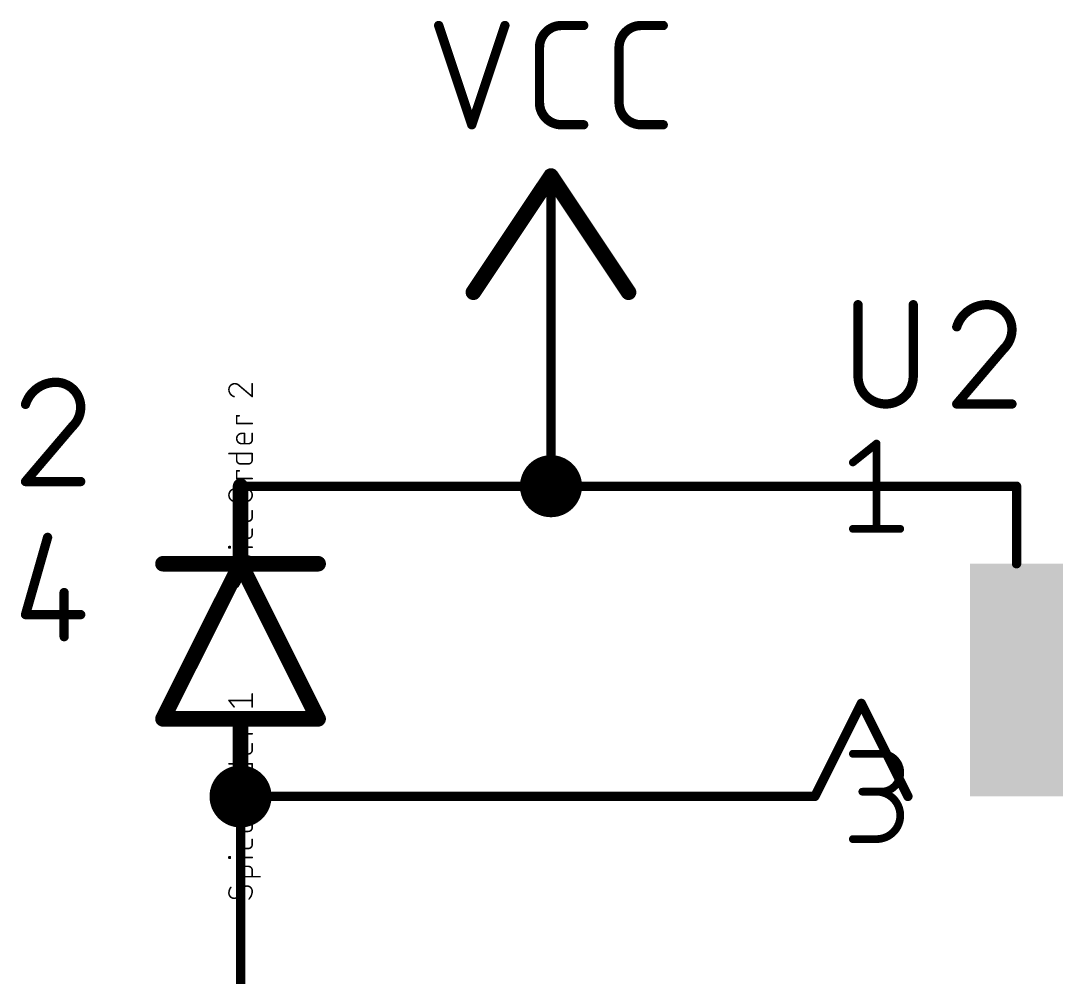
# Model space of a CAD drawing. Extents: x 13 to 226, y 41 to 152.
# Drawn here: x 143.72 to 160.78, y 126.58 to 142.24 of the extents above; entities that cross this region are included whole.
import ezdxf

# ---------------------------------------------------------------- set-up
doc = ezdxf.new("R2010")
doc.units = 0
for name, color, linetype in [('91', 122, 'CONTINUOUS'), ('94', 12, 'CONTINUOUS'), ('95', 251, 'CONTINUOUS'), ('96', 251, 'CONTINUOUS'), ('99', 40, 'CONTINUOUS')]:
    doc.layers.add(name, color=color, linetype=linetype)

# ---------------------------------------------------------------- blocks, each defined once
blk = doc.blocks.new('RECT')
blk.add_solid([(-0.5, -0.5), (0.5, -0.5), (-0.5, 0.5), (0.5, 0.5)])

msp = doc.modelspace()

# ---------------------------------------------------------------- linework, layer by layer
at = {"layer": '91', "const_width": 0.1524}
for points in [[(152.4, 134.62), (152.4, 137.16)], [(152.4, 134.62), (147.32, 134.62)], [(152.4, 129.54), (147.32, 129.54)], [(147.32, 127), (147.32, 129.54)]]:
    msp.add_lwpolyline(points, dxfattribs=at)
at = {"layer": '91'}
for points, const_width in [([(152.4381, 137.16, 1), (152.3619, 137.16)], 0.0762), ([(152.4, 134.366, 1), (152.4, 134.874, 1), (152.4, 134.366)], 0.508), ([(147.32, 134.6581, 1), (147.32, 134.5819)], 0.0762), ([(152.3619, 134.62, 1), (152.4381, 134.62)], 0.0762), ([(152.4, 134.5819, 1), (152.4, 134.6581)], 0.0762), ([(147.32, 129.286, 1), (147.32, 129.794, 1), (147.32, 129.286)], 0.508), ([(147.32, 129.5781, 1), (147.32, 129.5019)], 0.0762), ([(147.3581, 129.54, 1), (147.2819, 129.54)], 0.0762), ([(152.4, 129.5019, 1), (152.4, 129.5781)], 0.0762), ([(147.2819, 127, 1), (147.3581, 127)], 0.0762)]:
    msp.add_lwpolyline(points, format="xyb", dxfattribs=dict(at, const_width=const_width))
at = {"layer": '94'}
for points, const_width in [([(152.4, 139.7), (151.13, 137.795)], 0.254), ([(153.67, 137.795), (152.4, 139.7)], 0.254), ([(152.4, 137.16), (152.4, 139.7)], 0.1524), ([(147.32, 134.62), (147.32, 133.35)], 0.254), ([(152.4, 134.62), (154.94, 134.62)], 0.1524), ([(154.94, 134.62), (160.02, 134.62)], 0.1524), ([(160.02, 134.62), (160.02, 133.35)], 0.1524), ([(147.32, 133.35), (146.05, 130.81)], 0.254), ([(146.05, 133.35), (147.32, 133.35)], 0.254), ([(148.59, 130.81), (147.32, 133.35)], 0.254), ([(147.32, 133.35), (148.59, 133.35)], 0.254), ([(156.718, 129.54), (157.48, 131.064)], 0.1524), ([(157.48, 131.064), (158.242, 129.54)], 0.1524), ([(146.05, 130.81), (147.32, 130.81)], 0.254), ([(147.32, 130.81), (148.59, 130.81)], 0.254), ([(147.32, 130.81), (147.32, 129.54)], 0.254), ([(152.4, 129.54), (154.94, 129.54)], 0.1524), ([(154.94, 129.54), (156.718, 129.54)], 0.1524), ([(147.32, 127), (147.32, 124.46)], 0.1524)]:
    msp.add_lwpolyline(points, dxfattribs=dict(at, const_width=const_width))
for points, const_width in [([(152.4528, 139.7352, 1), (152.3472, 139.6648)], 0.127), ([(152.4528, 139.6648, 1), (152.3472, 139.7352)], 0.127), ([(152.4381, 139.7, 1), (152.3619, 139.7)], 0.0762), ([(151.0772, 137.8302, 1), (151.1828, 137.7598)], 0.127), ([(153.6172, 137.7598, 1), (153.7228, 137.8302)], 0.127), ([(152.3619, 137.16, 1), (152.4381, 137.16)], 0.0762), ([(147.3835, 134.62, 1), (147.2565, 134.62)], 0.127), ([(152.4, 134.6581, 1), (152.4, 134.5819)], 0.0762), ([(154.94, 134.6581, 1), (154.94, 134.5819)], 0.0762), ([(154.94, 134.5819, 1), (154.94, 134.6581)], 0.0762), ([(160.0581, 134.62, 1), (159.9819, 134.62)], 0.0762), ([(160.02, 134.5819, 1), (160.02, 134.6581)], 0.0762), ([(146.05, 133.4135, 1), (146.05, 133.2865)], 0.127), ([(147.3768, 133.3784, 1), (147.2632, 133.3216)], 0.127), ([(147.32, 133.4135, 1), (147.32, 133.2865)], 0.127), ([(147.2565, 133.35, 1), (147.3835, 133.35)], 0.127), ([(147.3768, 133.3216, 1), (147.2632, 133.3784)], 0.127), ([(147.32, 133.2865, 1), (147.32, 133.4135)], 0.127), ([(148.59, 133.2865, 1), (148.59, 133.4135)], 0.127), ([(159.9819, 133.35, 1), (160.0581, 133.35)], 0.0762), ([(157.5141, 131.081, 1), (157.4459, 131.047)], 0.0762), ([(157.5141, 131.047, 1), (157.4459, 131.081)], 0.0762), ([(146.05, 130.8735, 1), (146.05, 130.7465)], 0.127), ([(145.9932, 130.8384, 1), (146.1068, 130.7816)], 0.127), ([(147.32, 130.8735, 1), (147.32, 130.7465)], 0.127), ([(147.3835, 130.81, 1), (147.2565, 130.81)], 0.127), ([(147.32, 130.7465, 1), (147.32, 130.8735)], 0.127), ([(148.5332, 130.7816, 1), (148.6468, 130.8384)], 0.127), ([(148.59, 130.7465, 1), (148.59, 130.8735)], 0.127), ([(147.2565, 129.54, 1), (147.3835, 129.54)], 0.127), ([(152.4, 129.5781, 1), (152.4, 129.5019)], 0.0762), ([(154.94, 129.5781, 1), (154.94, 129.5019)], 0.0762), ([(154.94, 129.5019, 1), (154.94, 129.5781)], 0.0762), ([(156.6839, 129.557, 1), (156.7521, 129.523)], 0.0762), ([(156.718, 129.5019, 1), (156.718, 129.5781)], 0.0762), ([(158.2079, 129.523, 1), (158.2761, 129.557)], 0.0762), ([(147.3581, 127, 1), (147.2819, 127)], 0.0762)]:
    msp.add_lwpolyline(points, format="xyb", dxfattribs=dict(at, const_width=const_width))
at = {"layer": '95'}
for points, const_width in [([(157.4255, 137.5918), (157.4255, 136.4178)], 0.1524), ([(158.3286, 136.4178), (158.3286, 137.5918)], 0.1524), ([(159.8083, 136.8693), (159.0407, 135.9662)], 0.1524), ([(159.0407, 135.9662), (159.9438, 135.9662)], 0.1524), ([(144.5683, 135.5993), (143.8007, 134.6962)], 0.1524), ([(157.3403, 135.0081), (157.7284, 135.3185)], 0.127), ([(157.7284, 135.3185), (157.7284, 133.9215)], 0.127), ([(143.8007, 134.6962), (144.7038, 134.6962)], 0.1524), ([(157.3403, 133.9215), (158.1164, 133.9215)], 0.127), ([(157.3403, 130.2385), (157.806, 130.2385)], 0.127), ([(157.806, 129.6176), (157.4955, 129.6176)], 0.127), ([(157.3403, 128.8415), (157.7284, 128.8415)], 0.127)]:
    msp.add_lwpolyline(points, dxfattribs=dict(at, const_width=const_width))
for points, const_width in [([(157.4636, 137.5918, 1), (157.3874, 137.5918)], 0.0762), ([(158.3667, 137.5918, 1), (158.2905, 137.5918)], 0.0762), ([(159.5374, 137.5918, 0.3252), (159.0407, 137.2306)], 0.1524), ([(159.9438, 137.1854, 0.4142), (159.5374, 137.5918)], 0.1524), ([(159.5374, 137.6299, 1), (159.5374, 137.5537)], 0.0762), ([(159.5374, 137.5537, 1), (159.5374, 137.6299)], 0.0762), ([(159.0044, 137.2423, 1), (159.0769, 137.2188)], 0.0762), ([(159.8083, 136.8693, 0.2053), (159.9438, 137.1854)], 0.1524), ([(159.9819, 137.1854, 1), (159.9057, 137.1854)], 0.0762), ([(159.9057, 137.1854, 1), (159.9819, 137.1854)], 0.0762), ([(159.7821, 136.8969, 1), (159.8346, 136.8417)], 0.0762), ([(159.8374, 136.8446, 1), (159.7793, 136.894)], 0.0762), ([(157.4255, 136.4178, 1), (158.3286, 136.4178)], 0.1524), ([(157.4636, 136.4178, 1), (157.3874, 136.4178)], 0.0762), ([(158.3667, 136.4178, 1), (158.2905, 136.4178)], 0.0762), ([(144.2974, 136.3218, 0.3252), (143.8007, 135.9606)], 0.1524), ([(144.7038, 135.9154, 0.4142), (144.2974, 136.3218)], 0.1524), ([(144.2974, 136.3599, 1), (144.2974, 136.2837)], 0.0762), ([(144.2974, 136.2837, 1), (144.2974, 136.3599)], 0.0762), ([(157.3874, 136.4178, 1), (157.4636, 136.4178)], 0.0762), ([(158.2905, 136.4178, 1), (158.3667, 136.4178)], 0.0762), ([(143.7644, 135.9723, 1), (143.8369, 135.9488)], 0.0762), ([(144.5683, 135.5993, 0.2053), (144.7038, 135.9154)], 0.1524), ([(144.7419, 135.9154, 1), (144.6657, 135.9154)], 0.0762), ([(144.6657, 135.9154, 1), (144.7419, 135.9154)], 0.0762), ([(159.0407, 136.0043, 1), (159.0407, 135.9281)], 0.0762), ([(159.0117, 135.9909, 1), (159.0697, 135.9415)], 0.0762), ([(159.9438, 135.9281, 1), (159.9438, 136.0043)], 0.0762), ([(144.5421, 135.6269, 1), (144.5946, 135.5717)], 0.0762), ([(144.5974, 135.5746, 1), (144.5393, 135.624)], 0.0762), ([(157.7601, 135.3185, 1), (157.6966, 135.3185)], 0.0635), ([(157.7482, 135.2937, 1), (157.7085, 135.3433)], 0.0635), ([(157.3205, 135.0328, 1), (157.3601, 134.9833)], 0.0635), ([(143.8007, 134.7343, 1), (143.8007, 134.6581)], 0.0762), ([(143.7717, 134.7209, 1), (143.8297, 134.6715)], 0.0762), ([(144.7038, 134.6581, 1), (144.7038, 134.7343)], 0.0762), ([(157.3403, 133.9532, 1), (157.3403, 133.8898)], 0.0635), ([(157.6966, 133.9215, 1), (157.7601, 133.9215)], 0.0635), ([(158.1164, 133.8898, 1), (158.1164, 133.9532)], 0.0635), ([(157.3403, 130.2703, 1), (157.3403, 130.2068)], 0.0635), ([(157.806, 129.6176, 1), (157.806, 130.2385)], 0.127), ([(157.806, 130.2703, 1), (157.806, 130.2068)], 0.0635), ([(157.806, 130.2068, 1), (157.806, 130.2703)], 0.0635), ([(157.4955, 129.6494, 1), (157.4955, 129.5859)], 0.0635), ([(157.7284, 129.6494, 1), (157.7284, 129.5859)], 0.0635), ([(157.7284, 128.8415, 1), (157.7284, 129.6176)], 0.127), ([(157.806, 129.6494, 1), (157.806, 129.5859)], 0.0635), ([(157.806, 129.5859, 1), (157.806, 129.6494)], 0.0635), ([(157.3403, 128.8732, 1), (157.3403, 128.8098)], 0.0635), ([(157.7284, 128.8732, 1), (157.7284, 128.8098)], 0.0635), ([(157.7284, 128.8098, 1), (157.7284, 128.8732)], 0.0635)]:
    msp.add_lwpolyline(points, format="xyb", dxfattribs=dict(at, const_width=const_width))
at = {"layer": '96', "const_width": 0.1524}
for points in [[(150.5627, 142.1638), (151.1046, 140.5382)], [(151.1046, 140.5382), (151.6464, 142.1638)], [(152.5734, 142.1638), (152.9347, 142.1638)], [(153.876, 142.1638), (154.2373, 142.1638)], [(152.2122, 140.8994), (152.2122, 141.8026)], [(153.5148, 140.8994), (153.5148, 141.8026)], [(152.9347, 140.5382), (152.5734, 140.5382)], [(154.2373, 140.5382), (153.876, 140.5382)], [(144.1619, 133.7818), (143.8007, 132.5174)], [(144.4329, 132.8787), (144.4329, 132.1562)], [(143.8007, 132.5174), (144.7038, 132.5174)]]:
    msp.add_lwpolyline(points, dxfattribs=at)
at = {"layer": '96'}
for points, const_width in [([(150.5989, 142.1758, 1), (150.5266, 142.1518)], 0.0762), ([(151.6826, 142.1518, 1), (151.6103, 142.1758)], 0.0762), ([(152.5734, 142.1638, 0.4142), (152.2122, 141.8026)], 0.1524), ([(152.5734, 142.2019, 1), (152.5734, 142.1257)], 0.0762), ([(152.5734, 142.1257, 1), (152.5734, 142.2019)], 0.0762), ([(152.9347, 142.1257, 1), (152.9347, 142.2019)], 0.0762), ([(153.876, 142.1638, 0.4142), (153.5148, 141.8026)], 0.1524), ([(153.876, 142.2019, 1), (153.876, 142.1257)], 0.0762), ([(153.876, 142.1257, 1), (153.876, 142.2019)], 0.0762), ([(154.2373, 142.1257, 1), (154.2373, 142.2019)], 0.0762), ([(152.2503, 141.8026, 1), (152.1741, 141.8026)], 0.0762), ([(152.1741, 141.8026, 1), (152.2503, 141.8026)], 0.0762), ([(153.5529, 141.8026, 1), (153.4767, 141.8026)], 0.0762), ([(153.4767, 141.8026, 1), (153.5529, 141.8026)], 0.0762), ([(152.2122, 140.8994, 0.4142), (152.5734, 140.5382)], 0.1524), ([(152.2503, 140.8994, 1), (152.1741, 140.8994)], 0.0762), ([(152.1741, 140.8994, 1), (152.2503, 140.8994)], 0.0762), ([(153.5148, 140.8994, 0.4142), (153.876, 140.5382)], 0.1524), ([(153.5529, 140.8994, 1), (153.4767, 140.8994)], 0.0762), ([(153.4767, 140.8994, 1), (153.5529, 140.8994)], 0.0762), ([(151.0684, 140.5502, 1), (151.1407, 140.5262)], 0.0762), ([(151.0684, 140.5262, 1), (151.1407, 140.5502)], 0.0762), ([(152.5734, 140.5763, 1), (152.5734, 140.5001)], 0.0762), ([(152.5734, 140.5001, 1), (152.5734, 140.5763)], 0.0762), ([(152.9347, 140.5001, 1), (152.9347, 140.5763)], 0.0762), ([(153.876, 140.5763, 1), (153.876, 140.5001)], 0.0762), ([(153.876, 140.5001, 1), (153.876, 140.5763)], 0.0762), ([(154.2373, 140.5001, 1), (154.2373, 140.5763)], 0.0762), ([(144.1986, 133.7713, 1), (144.1253, 133.7923)], 0.0762), ([(144.471, 132.8787, 1), (144.3948, 132.8787)], 0.0762), ([(143.8007, 132.5555, 1), (143.8007, 132.4793)], 0.0762), ([(143.7641, 132.5279, 1), (143.8373, 132.507)], 0.0762), ([(144.7038, 132.4793, 1), (144.7038, 132.5555)], 0.0762), ([(144.3948, 132.1562, 1), (144.471, 132.1562)], 0.0762)]:
    msp.add_lwpolyline(points, format="xyb", dxfattribs=dict(at, const_width=const_width))
at = {"layer": '99'}
for points, const_width in [([(147.2248, 136.2986, 0.4142), (147.1295, 136.2033)], 0.0254), ([(147.2247, 136.3049, 1), (147.2248, 136.2922)], 0.0127), ([(147.2988, 136.2668, 0.2053), (147.2248, 136.2986)], 0.0254), ([(147.2248, 136.2922, 1), (147.2248, 136.3049)], 0.0127), ([(147.5169, 136.2986, 1), (147.5042, 136.2986)], 0.0127), ([(147.1295, 136.2033, 0.3252), (147.2142, 136.0869)], 0.0254), ([(147.1358, 136.2033, 1), (147.1232, 136.2033)], 0.0127), ([(147.1232, 136.2033, 1), (147.1359, 136.2033)], 0.0127), ([(147.3029, 136.2717, 1), (147.2947, 136.262)], 0.0127), ([(147.2942, 136.2625, 1), (147.3034, 136.2712)], 0.0127), ([(147.2122, 136.0809, 1), (147.2161, 136.093)], 0.0127), ([(147.5042, 136.0869, 1), (147.5169, 136.0869)], 0.0127), ([(147.5064, 136.0821, 1), (147.5146, 136.0918)], 0.0127), ([(147.2565, 135.78, 1), (147.2565, 135.7673)], 0.0127), ([(147.2629, 135.7737, 1), (147.2502, 135.7737)], 0.0127), ([(147.2988, 135.7673, 1), (147.2988, 135.78)], 0.0127), ([(147.2565, 135.653, 1), (147.2565, 135.6403)], 0.0127), ([(147.2502, 135.6467, 1), (147.2629, 135.6467)], 0.0127), ([(147.5105, 135.6403, 1), (147.5105, 135.653)], 0.0127), ([(147.3412, 135.4849, 1), (147.3412, 135.3156)], 0.0254), ([(147.3412, 135.4913, 1), (147.3412, 135.4786)], 0.0127), ([(147.3412, 135.4786, 1), (147.3412, 135.4913)], 0.0127), ([(147.3898, 135.4849, 1), (147.3772, 135.4849)], 0.0127), ([(147.3835, 135.4786, 1), (147.3835, 135.4913)], 0.0127), ([(147.5169, 135.4849, 1), (147.5042, 135.4849)], 0.0127), ([(147.3412, 135.322, 1), (147.3412, 135.3093)], 0.0127), ([(147.3412, 135.3093, 1), (147.3412, 135.322)], 0.0127), ([(147.3772, 135.3156, 1), (147.3898, 135.3156)], 0.0127), ([(147.447, 135.3156, 0.4142), (147.5105, 135.3791)], 0.0254), ([(147.447, 135.322, 1), (147.447, 135.3093)], 0.0127), ([(147.447, 135.3093, 1), (147.447, 135.322)], 0.0127), ([(147.5169, 135.3791, 1), (147.5042, 135.3791)], 0.0127), ([(147.5042, 135.3791, 1), (147.5169, 135.3791)], 0.0127), ([(147.1295, 135.1604, 1), (147.1295, 135.1477)], 0.0127), ([(147.2629, 135.1541, 1), (147.2502, 135.1541)], 0.0127), ([(147.5169, 135.1541, 1), (147.5042, 135.1541)], 0.0127), ([(147.5105, 135.1477, 1), (147.5105, 135.1604)], 0.0127), ([(147.2565, 135.0483, 0.4142), (147.32, 134.9848)], 0.0254), ([(147.2629, 135.0483, 1), (147.2502, 135.0483)], 0.0127), ([(147.2502, 135.0483, 1), (147.2629, 135.0483)], 0.0127), ([(147.32, 134.9911, 1), (147.32, 134.9784)], 0.0127), ([(147.32, 134.9784, 1), (147.32, 134.9911)], 0.0127), ([(147.447, 134.9848, 0.4142), (147.5105, 135.0483)], 0.0254), ([(147.447, 134.9911, 1), (147.447, 134.9784)], 0.0127), ([(147.447, 134.9784, 1), (147.447, 134.9911)], 0.0127), ([(147.5169, 135.0483, 1), (147.5042, 135.0483)], 0.0127), ([(147.5042, 135.0483, 1), (147.5169, 135.0483)], 0.0127), ([(147.2565, 134.8778, 1), (147.2565, 134.8651)], 0.0127), ([(147.2565, 134.7508, 1), (147.2565, 134.7381)], 0.0127), ([(147.2629, 134.8715, 1), (147.2502, 134.8715)], 0.0127), ([(147.2988, 134.8651, 1), (147.2988, 134.8778)], 0.0127), ([(147.5105, 134.7381, 1), (147.5105, 134.7508)], 0.0127), ([(147.2353, 134.5795, 1), (147.2353, 134.3679)], 0.0254), ([(147.2353, 134.5859, 1), (147.2353, 134.5732)], 0.0127), ([(147.2353, 134.5732, 1), (147.2353, 134.5859)], 0.0127), ([(147.2502, 134.7445, 1), (147.2629, 134.7445)], 0.0127), ([(147.4047, 134.5859, 1), (147.4047, 134.5732)], 0.0127), ([(147.4047, 134.3679, 1), (147.4047, 134.5795)], 0.0254), ([(147.4047, 134.5732, 1), (147.4047, 134.5859)], 0.0127), ([(147.2353, 134.3742, 1), (147.2353, 134.3615)], 0.0127), ([(147.2353, 134.3615, 1), (147.2353, 134.3742)], 0.0127), ([(147.4047, 134.3742, 1), (147.4047, 134.3615)], 0.0127), ([(147.4047, 134.3615, 1), (147.4047, 134.3742)], 0.0127), ([(147.3412, 134.217, 1), (147.3412, 134.0477)], 0.0254), ([(147.3412, 134.2233, 1), (147.3412, 134.2106)], 0.0127), ([(147.3412, 134.2106, 1), (147.3412, 134.2233)], 0.0127), ([(147.3898, 134.217, 1), (147.3772, 134.217)], 0.0127), ([(147.3835, 134.2106, 1), (147.3835, 134.2233)], 0.0127), ([(147.447, 134.0477, 0.4142), (147.5105, 134.1112)], 0.0254), ([(147.5169, 134.217, 1), (147.5042, 134.217)], 0.0127), ([(147.5169, 134.1112, 1), (147.5042, 134.1112)], 0.0127), ([(147.5042, 134.1112, 1), (147.5169, 134.1112)], 0.0127), ([(147.2629, 133.9158, 1), (147.2502, 133.9158)], 0.0127), ([(147.3412, 134.054, 1), (147.3412, 134.0413)], 0.0127), ([(147.3412, 134.0413, 1), (147.3412, 134.054)], 0.0127), ([(147.3772, 134.0477, 1), (147.3898, 134.0477)], 0.0127), ([(147.447, 134.054, 1), (147.447, 134.0413)], 0.0127), ([(147.447, 134.0413, 1), (147.447, 134.054)], 0.0127), ([(147.5169, 133.9158, 1), (147.5042, 133.9158)], 0.0127), ([(147.2565, 133.8311, 0.4142), (147.32, 133.7676)], 0.0254), ([(147.2629, 133.8311, 1), (147.2502, 133.8311)], 0.0127), ([(147.2502, 133.8311, 1), (147.2629, 133.8311)], 0.0127), ([(147.32, 133.774, 1), (147.32, 133.7613)], 0.0127), ([(147.32, 133.7613, 1), (147.32, 133.774)], 0.0127), ([(147.447, 133.7676, 0.4142), (147.5105, 133.8311)], 0.0254), ([(147.447, 133.774, 1), (147.447, 133.7613)], 0.0127), ([(147.447, 133.7613, 1), (147.447, 133.774)], 0.0127), ([(147.5169, 133.8311, 1), (147.5042, 133.8311)], 0.0127), ([(147.5042, 133.8311, 1), (147.5169, 133.8311)], 0.0127), ([(147.1359, 133.6309, 1), (147.1232, 133.6309)], 0.0127), ([(147.1295, 133.6372, 1), (147.1295, 133.6245)], 0.0127), ([(147.1295, 133.616, 1), (147.1295, 133.6033)], 0.0127), ([(147.1232, 133.6097, 1), (147.1359, 133.6097)], 0.0127), ([(147.157, 133.6309, 1), (147.1443, 133.6309)], 0.0127), ([(147.1443, 133.6097, 1), (147.157, 133.6097)], 0.0127), ([(147.1507, 133.6245, 1), (147.1507, 133.6372)], 0.0127), ([(147.1507, 133.6033, 1), (147.1507, 133.616)], 0.0127), ([(147.2565, 133.6266, 1), (147.2565, 133.6139)], 0.0127), ([(147.5105, 133.6139, 1), (147.5105, 133.6266)], 0.0127), ([(147.32, 133.475, 0.4142), (147.2565, 133.4115)], 0.0254), ([(147.2629, 133.4115, 1), (147.2502, 133.4115)], 0.0127), ([(147.2502, 133.4115, 1), (147.2629, 133.4115)], 0.0127), ([(147.32, 133.4813, 1), (147.32, 133.4686)], 0.0127), ([(147.32, 133.4686, 1), (147.32, 133.4813)], 0.0127), ([(147.5105, 133.4115, 0.4142), (147.447, 133.475)], 0.0254), ([(147.447, 133.4813, 1), (147.447, 133.4686)], 0.0127), ([(147.447, 133.4686, 1), (147.447, 133.4813)], 0.0127), ([(147.5169, 133.4115, 1), (147.5042, 133.4115)], 0.0127), ([(147.5042, 133.4115, 1), (147.5169, 133.4115)], 0.0127), ([(147.2565, 133.312, 1), (147.2565, 133.2993)], 0.0127), ([(147.2502, 133.3056, 1), (147.2629, 133.3056)], 0.0127), ([(147.5042, 133.3056, 1), (147.5169, 133.3056)], 0.0127), ([(147.6375, 133.2993, 1), (147.6375, 133.312)], 0.0127), ([(147.1612, 133.1319, 0.1623), (147.1295, 133.0367)], 0.0254), ([(147.1295, 133.0367, 0.4142), (147.2142, 132.952)], 0.0254), ([(147.1359, 133.0367, 1), (147.1232, 133.0367)], 0.0127), ([(147.1663, 133.1281, 1), (147.1562, 133.1357)], 0.0127), ([(147.4258, 133.1531, 0.2656), (147.3518, 133.1107)], 0.0254), ([(147.3463, 133.114, 1), (147.3572, 133.1075)], 0.0127), ([(147.3573, 133.1077, 1), (147.3462, 133.1138)], 0.0127), ([(147.5105, 133.0684, 0.4142), (147.4258, 133.1531)], 0.0254), ([(147.4258, 133.1594, 1), (147.4258, 133.1467)], 0.0127), ([(147.4258, 133.1467, 1), (147.4258, 133.1594)], 0.0127), ([(147.4576, 132.9414, 0.2), (147.5105, 133.0684)], 0.0254), ([(147.5168, 133.0684, 1), (147.5042, 133.0684)], 0.0127), ([(147.5042, 133.0684, 1), (147.5169, 133.0684)], 0.0127), ([(147.1232, 133.0367, 1), (147.1359, 133.0367)], 0.0127), ([(147.2142, 132.952, 0.2656), (147.2883, 132.9943)], 0.0254), ([(147.2142, 132.9583, 1), (147.2142, 132.9457)], 0.0127), ([(147.2142, 132.9457, 1), (147.2142, 132.9583)], 0.0127), ([(147.2827, 132.9974, 1), (147.2938, 132.9913)], 0.0127), ([(147.2937, 132.9911, 1), (147.2828, 132.9976)], 0.0127), ([(147.4531, 132.9459, 1), (147.4621, 132.9369)], 0.0127), ([(147.5169, 131.2186, 1), (147.5042, 131.2186)], 0.0127), ([(147.1345, 131.1167, 1), (147.1245, 131.1088)], 0.0127), ([(147.1295, 131.1191, 1), (147.1295, 131.1064)], 0.0127), ([(147.2092, 131.0029, 1), (147.2191, 131.0109)], 0.0127), ([(147.5042, 131.0069, 1), (147.5169, 131.0069)], 0.0127), ([(147.5105, 131.1064, 1), (147.5105, 131.1191)], 0.0127), ([(147.2565, 130.7, 1), (147.2565, 130.6873)], 0.0127), ([(147.2629, 130.6937, 1), (147.2502, 130.6937)], 0.0127), ([(147.2988, 130.6873, 1), (147.2988, 130.7)], 0.0127), ([(147.2565, 130.573, 1), (147.2565, 130.5603)], 0.0127), ([(147.2502, 130.5667, 1), (147.2629, 130.5667)], 0.0127), ([(147.5105, 130.5603, 1), (147.5105, 130.573)], 0.0127), ([(147.3412, 130.4049, 1), (147.3412, 130.2356)], 0.0254), ([(147.3412, 130.4113, 1), (147.3412, 130.3986)], 0.0127), ([(147.3412, 130.3986, 1), (147.3412, 130.4113)], 0.0127), ([(147.3898, 130.4049, 1), (147.3772, 130.4049)], 0.0127), ([(147.3835, 130.3986, 1), (147.3835, 130.4113)], 0.0127), ([(147.5169, 130.4049, 1), (147.5042, 130.4049)], 0.0127), ([(147.3412, 130.242, 1), (147.3412, 130.2293)], 0.0127), ([(147.3412, 130.2293, 1), (147.3412, 130.242)], 0.0127), ([(147.3772, 130.2356, 1), (147.3898, 130.2356)], 0.0127), ([(147.447, 130.2356, 0.4142), (147.5105, 130.2991)], 0.0254), ([(147.447, 130.242, 1), (147.447, 130.2293)], 0.0127), ([(147.447, 130.2293, 1), (147.447, 130.242)], 0.0127), ([(147.5169, 130.2991, 1), (147.5042, 130.2991)], 0.0127), ([(147.5042, 130.2991, 1), (147.5169, 130.2991)], 0.0127), ([(147.1295, 130.0804, 1), (147.1295, 130.0677)], 0.0127), ([(147.2565, 129.9683, 0.4142), (147.32, 129.9048)], 0.0254), ([(147.2629, 130.0741, 1), (147.2502, 130.0741)], 0.0127), ([(147.2629, 129.9683, 1), (147.2502, 129.9683)], 0.0127), ([(147.447, 129.9048, 0.4142), (147.5105, 129.9683)], 0.0254), ([(147.5169, 130.0741, 1), (147.5042, 130.0741)], 0.0127), ([(147.5169, 129.9683, 1), (147.5042, 129.9683)], 0.0127), ([(147.5105, 130.0677, 1), (147.5105, 130.0804)], 0.0127), ([(147.2502, 129.9683, 1), (147.2629, 129.9683)], 0.0127), ([(147.32, 129.9111, 1), (147.32, 129.8984)], 0.0127), ([(147.32, 129.8984, 1), (147.32, 129.9111)], 0.0127), ([(147.447, 129.9111, 1), (147.447, 129.8984)], 0.0127), ([(147.447, 129.8984, 1), (147.447, 129.9111)], 0.0127), ([(147.5042, 129.9683, 1), (147.5169, 129.9683)], 0.0127), ([(147.2565, 129.7978, 1), (147.2565, 129.7851)], 0.0127), ([(147.2565, 129.6708, 1), (147.2565, 129.6581)], 0.0127), ([(147.2629, 129.7915, 1), (147.2502, 129.7915)], 0.0127), ([(147.2502, 129.6645, 1), (147.2629, 129.6645)], 0.0127), ([(147.2988, 129.7851, 1), (147.2988, 129.7978)], 0.0127), ([(147.5105, 129.6581, 1), (147.5105, 129.6708)], 0.0127), ([(147.2353, 129.4995, 1), (147.2353, 129.2879)], 0.0254), ([(147.2353, 129.5059, 1), (147.2353, 129.4932)], 0.0127), ([(147.2353, 129.4932, 1), (147.2353, 129.5059)], 0.0127), ([(147.4047, 129.2879, 1), (147.4047, 129.4995)], 0.0254), ([(147.4047, 129.5059, 1), (147.4047, 129.4932)], 0.0127), ([(147.4047, 129.4932, 1), (147.4047, 129.5059)], 0.0127), ([(147.2353, 129.2942, 1), (147.2353, 129.2815)], 0.0127), ([(147.2353, 129.2815, 1), (147.2353, 129.2942)], 0.0127), ([(147.4047, 129.2942, 1), (147.4047, 129.2815)], 0.0127), ([(147.4047, 129.2815, 1), (147.4047, 129.2942)], 0.0127), ([(147.3412, 129.137, 1), (147.3412, 128.9677)], 0.0254), ([(147.3412, 129.1433, 1), (147.3412, 129.1306)], 0.0127), ([(147.3412, 129.1306, 1), (147.3412, 129.1433)], 0.0127), ([(147.3898, 129.137, 1), (147.3772, 129.137)], 0.0127), ([(147.3835, 129.1306, 1), (147.3835, 129.1433)], 0.0127), ([(147.5169, 129.137, 1), (147.5042, 129.137)], 0.0127), ([(147.3412, 128.974, 1), (147.3412, 128.9613)], 0.0127), ([(147.3412, 128.9613, 1), (147.3412, 128.974)], 0.0127), ([(147.3772, 128.9677, 1), (147.3898, 128.9677)], 0.0127), ([(147.447, 128.9677, 0.4142), (147.5105, 129.0312)], 0.0254), ([(147.447, 128.974, 1), (147.447, 128.9613)], 0.0127), ([(147.447, 128.9613, 1), (147.447, 128.974)], 0.0127), ([(147.5169, 129.0312, 1), (147.5042, 129.0312)], 0.0127), ([(147.5042, 129.0312, 1), (147.5169, 129.0312)], 0.0127), ([(147.2629, 128.8358, 1), (147.2502, 128.8358)], 0.0127), ([(147.5169, 128.8358, 1), (147.5042, 128.8358)], 0.0127), ([(147.2565, 128.7511, 0.4142), (147.32, 128.6876)], 0.0254), ([(147.2629, 128.7511, 1), (147.2502, 128.7511)], 0.0127), ([(147.2502, 128.7511, 1), (147.2629, 128.7511)], 0.0127), ([(147.32, 128.694, 1), (147.32, 128.6813)], 0.0127), ([(147.32, 128.6813, 1), (147.32, 128.694)], 0.0127), ([(147.447, 128.6876, 0.4142), (147.5105, 128.7511)], 0.0254), ([(147.447, 128.694, 1), (147.447, 128.6813)], 0.0127), ([(147.447, 128.6813, 1), (147.447, 128.694)], 0.0127), ([(147.5169, 128.7511, 1), (147.5042, 128.7511)], 0.0127), ([(147.5042, 128.7511, 1), (147.5169, 128.7511)], 0.0127), ([(147.1359, 128.5508, 1), (147.1232, 128.5508)], 0.0127), ([(147.1295, 128.5572, 1), (147.1295, 128.5445)], 0.0127), ([(147.1295, 128.536, 1), (147.1295, 128.5233)], 0.0127), ([(147.1232, 128.5297, 1), (147.1359, 128.5297)], 0.0127), ([(147.157, 128.5508, 1), (147.1443, 128.5508)], 0.0127), ([(147.1443, 128.5297, 1), (147.157, 128.5297)], 0.0127), ([(147.1507, 128.5445, 1), (147.1507, 128.5572)], 0.0127), ([(147.1507, 128.5233, 1), (147.1507, 128.536)], 0.0127), ([(147.2565, 128.5466, 1), (147.2565, 128.5339)], 0.0127), ([(147.5105, 128.5339, 1), (147.5105, 128.5466)], 0.0127), ([(147.32, 128.395, 0.4142), (147.2565, 128.3315)], 0.0254), ([(147.2629, 128.3315, 1), (147.2502, 128.3315)], 0.0127), ([(147.2502, 128.3315, 1), (147.2629, 128.3315)], 0.0127), ([(147.32, 128.4013, 1), (147.32, 128.3886)], 0.0127), ([(147.32, 128.3886, 1), (147.32, 128.4013)], 0.0127), ([(147.5105, 128.3315, 0.4142), (147.447, 128.395)], 0.0254), ([(147.447, 128.4013, 1), (147.447, 128.3886)], 0.0127), ([(147.447, 128.3886, 1), (147.447, 128.4013)], 0.0127), ([(147.5169, 128.3315, 1), (147.5042, 128.3315)], 0.0127), ([(147.5042, 128.3315, 1), (147.5169, 128.3315)], 0.0127), ([(147.2565, 128.232, 1), (147.2565, 128.2193)], 0.0127), ([(147.2502, 128.2256, 1), (147.2629, 128.2256)], 0.0127), ([(147.5042, 128.2256, 1), (147.5169, 128.2256)], 0.0127), ([(147.6375, 128.2193, 1), (147.6375, 128.232)], 0.0127), ([(147.1612, 128.0519, 0.1623), (147.1295, 127.9567)], 0.0254), ([(147.1295, 127.9567, 0.4142), (147.2142, 127.872)], 0.0254), ([(147.1359, 127.9567, 1), (147.1232, 127.9567)], 0.0127), ([(147.1232, 127.9567, 1), (147.1359, 127.9567)], 0.0127), ([(147.1663, 128.0481, 1), (147.1562, 128.0557)], 0.0127), ([(147.4258, 128.0731, 0.2656), (147.3518, 128.0308)], 0.0254), ([(147.3463, 128.034, 1), (147.3572, 128.0275)], 0.0127), ([(147.3573, 128.0277, 1), (147.3462, 128.0338)], 0.0127), ([(147.5105, 127.9884, 0.4142), (147.4258, 128.0731)], 0.0254), ([(147.4258, 128.0794, 1), (147.4258, 128.0667)], 0.0127), ([(147.4258, 128.0667, 1), (147.4258, 128.0794)], 0.0127), ([(147.4576, 127.8614, 0.2), (147.5105, 127.9884)], 0.0254), ([(147.5168, 127.9884, 1), (147.5042, 127.9884)], 0.0127), ([(147.5042, 127.9884, 1), (147.5169, 127.9884)], 0.0127), ([(147.2142, 127.872, 0.2656), (147.2883, 127.9143)], 0.0254), ([(147.2142, 127.8783, 1), (147.2142, 127.8657)], 0.0127), ([(147.2142, 127.8657, 1), (147.2142, 127.8783)], 0.0127), ([(147.2827, 127.9174, 1), (147.2938, 127.9113)], 0.0127), ([(147.2937, 127.9111, 1), (147.2828, 127.9176)], 0.0127), ([(147.4531, 127.8659, 1), (147.4621, 127.8569)], 0.0127)]:
    msp.add_lwpolyline(points, format="xyb", dxfattribs=dict(at, const_width=const_width))
at = {"layer": '99', "const_width": 0.0254}
for points in [[(147.5105, 136.0869), (147.5105, 136.2986)], [(147.2988, 136.2668), (147.5105, 136.0869)], [(147.2565, 135.6467), (147.2565, 135.7737)], [(147.2565, 135.7737), (147.2988, 135.7737)], [(147.5105, 135.6467), (147.2565, 135.6467)], [(147.3412, 135.4849), (147.3835, 135.4849)], [(147.3835, 135.4849), (147.3835, 135.3156)], [(147.5105, 135.4849), (147.5105, 135.3791)], [(147.447, 135.3156), (147.3412, 135.3156)], [(147.1295, 135.1541), (147.5105, 135.1541)], [(147.2565, 135.0483), (147.2565, 135.1541)], [(147.5105, 135.1541), (147.5105, 135.0483)], [(147.447, 134.9848), (147.32, 134.9848)], [(147.2565, 134.7445), (147.2565, 134.8715)], [(147.2565, 134.8715), (147.2988, 134.8715)], [(147.5105, 134.7445), (147.2565, 134.7445)], [(147.2353, 134.5795), (147.4047, 134.5795)], [(147.4047, 134.3679), (147.2353, 134.3679)], [(147.3412, 134.217), (147.3835, 134.217)], [(147.3835, 134.217), (147.3835, 134.0477)], [(147.5105, 134.217), (147.5105, 134.1112)], [(147.2565, 133.8311), (147.2565, 133.9158)], [(147.447, 134.0477), (147.3412, 134.0477)], [(147.5105, 133.9158), (147.5105, 133.8311)], [(147.447, 133.7676), (147.32, 133.7676)], [(147.1295, 133.6097), (147.1295, 133.6309)], [(147.1295, 133.6309), (147.1507, 133.6309)], [(147.1507, 133.6097), (147.1295, 133.6097)], [(147.1507, 133.6309), (147.1507, 133.6097)], [(147.5105, 133.6203), (147.2565, 133.6203)], [(147.2565, 133.3056), (147.2565, 133.4115)], [(147.32, 133.475), (147.447, 133.475)], [(147.5105, 133.4115), (147.5105, 133.3056)], [(147.6375, 133.3056), (147.2565, 133.3056)], [(147.3518, 133.1107), (147.2883, 132.9943)], [(147.5105, 131.0069), (147.5105, 131.2186)], [(147.2142, 131.0069), (147.1295, 131.1127)], [(147.1295, 131.1127), (147.5105, 131.1127)], [(147.2565, 130.5667), (147.2565, 130.6937)], [(147.2565, 130.6937), (147.2988, 130.6937)], [(147.5105, 130.5667), (147.2565, 130.5667)], [(147.3412, 130.4049), (147.3835, 130.4049)], [(147.3835, 130.4049), (147.3835, 130.2356)], [(147.5105, 130.4049), (147.5105, 130.2991)], [(147.447, 130.2356), (147.3412, 130.2356)], [(147.1295, 130.0741), (147.5105, 130.0741)], [(147.2565, 129.9683), (147.2565, 130.0741)], [(147.5105, 130.0741), (147.5105, 129.9683)], [(147.447, 129.9048), (147.32, 129.9048)], [(147.2565, 129.6645), (147.2565, 129.7915)], [(147.2565, 129.7915), (147.2988, 129.7915)], [(147.5105, 129.6645), (147.2565, 129.6645)], [(147.2353, 129.4995), (147.4047, 129.4995)], [(147.4047, 129.2879), (147.2353, 129.2879)], [(147.3412, 129.137), (147.3835, 129.137)], [(147.3835, 129.137), (147.3835, 128.9677)], [(147.5105, 129.137), (147.5105, 129.0312)], [(147.447, 128.9677), (147.3412, 128.9677)], [(147.2565, 128.7511), (147.2565, 128.8358)], [(147.5105, 128.8358), (147.5105, 128.7511)], [(147.447, 128.6876), (147.32, 128.6876)], [(147.1295, 128.5297), (147.1295, 128.5508)], [(147.1295, 128.5508), (147.1507, 128.5508)], [(147.1507, 128.5297), (147.1295, 128.5297)], [(147.1507, 128.5508), (147.1507, 128.5297)], [(147.5105, 128.5403), (147.2565, 128.5403)], [(147.2565, 128.2256), (147.2565, 128.3315)], [(147.32, 128.395), (147.447, 128.395)], [(147.5105, 128.3315), (147.5105, 128.2256)], [(147.6375, 128.2256), (147.2565, 128.2256)], [(147.3518, 128.0308), (147.2883, 127.9143)]]:
    msp.add_lwpolyline(points, dxfattribs=at)

# ---------------------------------------------------------------- block references
at = {"layer": '94', "xscale": 1.524, "yscale": 3.81, "rotation": 180}
msp.add_blockref('RECT', (160.02, 131.445), dxfattribs=at)

doc.saveas('drawing.dxf')
